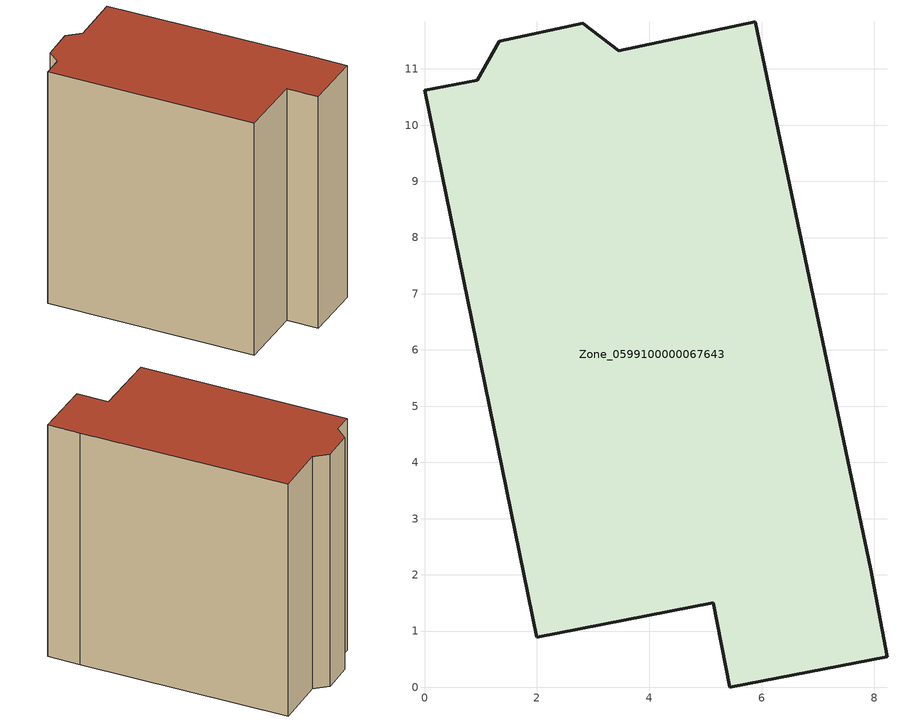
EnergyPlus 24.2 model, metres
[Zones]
Zone_0599100000067643
 floor ground (C_G): 1.33,11.49 2.82,11.81 3.46,11.32 5.89,11.84 7.94,2.1 8.23,0.54 5.43,0 5.14,1.5 2,0.89 0,10.62 0.94,10.8 z0
 wall outside (C_F): 0.94,10.8 0,10.62 2,0.89 5.14,1.5 5.43,0 8.23,0.54 7.94,2.1 5.89,11.84 3.46,11.32 2.82,11.81 1.33,11.49 0.94,10.8 z0:11.82
 roof outside (C_R): 2.82,11.81 1.33,11.49 0.94,10.8 0,10.62 2,0.89 5.14,1.5 5.43,0 8.23,0.54 7.94,2.1 5.89,11.84 3.46,11.32 z11.82
[BUILDING]
Pand.0599100000067643: North Axis=0; Terrain=City; Loads Convergence Tolerance Value=0.04; Temperature Convergence Tolerance Value=0.4; Solar Distribution=FullExterior; Maximum Number of Warmup Days=25; Minimum Number of Warmup Days=1
[Site:Location]
Rotterdam.The.Hague.AP_ZH_NLD Design_Conditions: Latitude=51.96; Longitude=4.45; Time Zone=1; Elevation=-4.5
[SITE:GROUNDTEMPERATURE:BUILDINGSURFACE]
18, 18, 18, 18, 18, 18, 18, 18, 18, 18, 18, 18
[MATERIAL] Thermal Absorptance=0.9; Solar Absorptance=0.7; Visible Absorptance=0.7
Name | Roughness | Thickness | Conductivity | Density | Specific Heat
G.TI.1946 | MediumSmooth | 0.15 | 1 | 540 | 1210
F.TI.1946 | Rough | 0.3 | 0.857143 | 1920 | 840
R.TI.1946 | MediumRough | 0.2 | 0.1 | 1500 | 1000
[CONSTRUCTION]
C_G: G.TI.1946
C_F: F.TI.1946
C_R: R.TI.1946
[ZONE]
Zone_0599100000067643: Type=1; Multiplier=1; Ceiling Height=Autocalculate; Volume=Autocalculate; Floor Area=autocalculate; Part of Total Floor Area=Yes
[ZONEINFILTRATION:DESIGNFLOWRATE]
Infil_Zone_0599100000067643: Zone or ZoneList or Space or SpaceList=Zone_0599100000067643; Schedule=AlwaysOn; Design Flow Rate Calculation Method=Flow/Area; Flow Rate per Floor Area=0.003; Constant Term Coefficient=1; Temperature Term Coefficient=0; Velocity Term Coefficient=0; Velocity Squared Term Coefficient=0
[HVACTEMPLATE:ZONE:IDEALLOADSAIRSYSTEM]
Zone_0599100000067643: Maximum Heating Supply Air Temperature=50; Minimum Cooling Supply Air Temperature=13; Maximum Heating Supply Air Humidity Ratio=0.0156; Minimum Cooling Supply Air Humidity Ratio=0.0077; Heating Limit=NoLimit; Cooling Limit=NoLimit; Dehumidification Control Type=ConstantSensibleHeatRatio; Cooling Sensible Heat Ratio=0.7; Dehumidification Setpoint=60; Humidification Control Type=None; Humidification Setpoint=30; Outdoor Air Method=None; Outdoor Air Flow Rate per Person=0.00944; Outdoor Air Flow Rate per Zone Floor Area=0; Outdoor Air Flow Rate per Zone=0; Demand Controlled Ventilation Type=None; Outdoor Air Economizer Type=NoEconomizer; Heat Recovery Type=None; Sensible Heat Recovery Effectiveness=0.7; Latent Heat Recovery Effectiveness=0.65
[ZONECONTROL:THERMOSTAT]
ThermostatControl_Zone_0599100000067643: Zone or ZoneList=Zone_0599100000067643; Control Type Schedule=DualSetpointControlType; Control 1=Thermostat_Zone_0599100000067643; Temperature Difference Between Cutout And Setpoint=0
[THERMOSTATSETPOINT:DUALSETPOINT]
Thermostat_Zone_0599100000067643: Heating Setpoint Temperature Schedule=HeatingSetpoint_Zone_0599100000067643; Cooling Setpoint Temperature Schedule=CoolingSetpoint_Zone_0599100000067643
[SCHEDULE:COMPACT]
HeatingSetpoint_Zone_0599100000067643: Through: 12/31, For: AllDays, Until: 24:00, 21
CoolingSetpoint_Zone_0599100000067643: Through: 12/31, For: AllDays, Until: 24:00, 24
DualSetpointControlType: Through: 12/31, For: AllDays, Until: 24:00, 4
AlwaysOn: Through: 12/31, For: AllDays, Until: 24:00, 1
